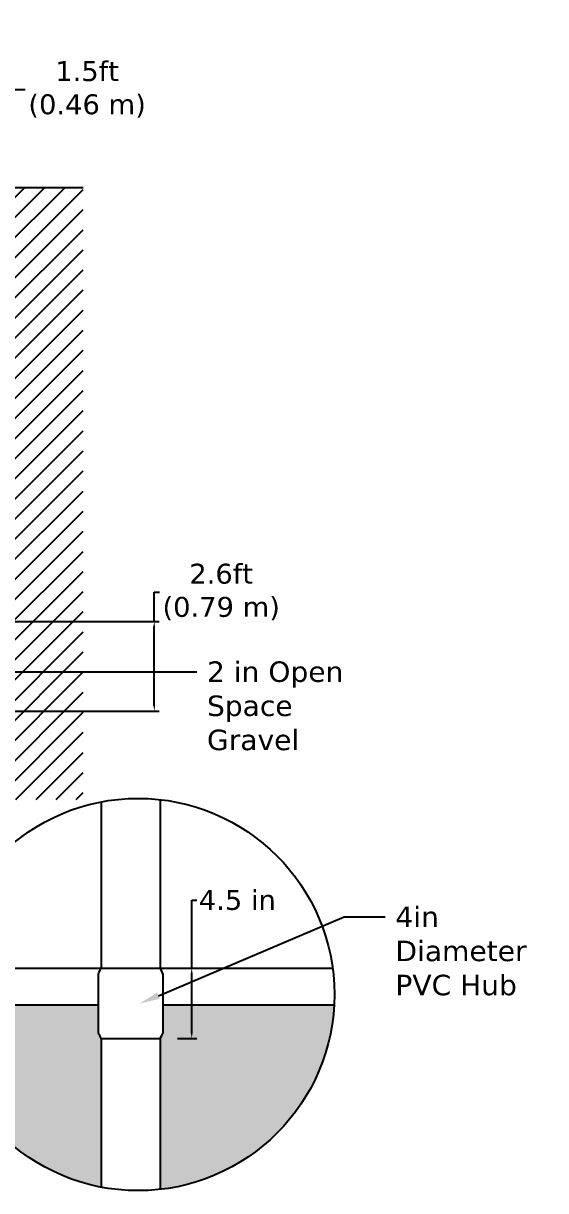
# Model space of a CAD drawing. Header units: feet. Extents: x 0 to 695, y -979 to -294.
# Drawn here: x 118.5 to 123.09, y -487.12 to -476.86 of the extents above; entities that cross this region are included whole.
import ezdxf
from ezdxf import colors
from ezdxf.entities.mleader import LeaderData, LeaderLine
from ezdxf.math import Vec2, Vec3

# ---------------------------------------------------------------- set-up
doc = ezdxf.new("R2010")
doc.units = ezdxf.units.FT
doc.header["$MEASUREMENT"] = 0
doc.header["$PDMODE"] = 35
doc.layers.add('ATM Mangroves', color=3, linetype='Continuous')
doc.styles.get("Standard").update_dxf_attribs({"font": 'verdana.ttf'})
doc.dimstyles.new('Meters', dxfattribs={"dimscale": 0.25, "dimtxt": 1, "dimasz": 0.18, "dimexe": 0.178, "dimexo": 0.0625, "dimgap": 0.09, "dimtad": 0, "dimtih": 1, "dimtoh": 1, "dimzin": 0, "dimdsep": 46, "dimtxsty": 'Standard', "dimcen": 0.09, "dimazin": 0, "dimtfac": 1, "dimtofl": 0, "dimtmove": 0, "dimatfit": 3, "dimfxl": 0.5, "dimfxlon": 1, "dimtolj": 1, "dimtzin": 0, "dimarcsym": 0})

# ---------------------------------------------------------------- blocks, each defined once
blk = doc.blocks.new('*D76')
at = {"layer": 'ATM Mangroves', "color": 0, "lineweight": -2, "transparency": 16777216}
for p, q in [((119.6465283911246, -482.1192550765647), (119.6465283911246, -481.8607435875886)), ((119.6465283911246, -481.8607435875886), (119.6915283911246, -481.8607435875886)), ((118.3209809989881, -482.1192550765647), (119.6910283911246, -482.1192550765647)), ((119.6465283911246, -482.8616550765647), (119.6465283911246, -482.1642550765647)), ((118.3209809989881, -482.9066550765647), (119.6910283911246, -482.9066550765647))]:
    blk.add_line(p, q, dxfattribs=at)
at = {"layer": 'ATM Mangroves', "color": 0, "transparency": 16777216}
for points in [[(119.6390283911247, -482.1642550765647), (119.6540283911246, -482.1642550765647), (119.6465283911246, -482.1192550765647)], [(119.6390283911247, -482.8616550765647), (119.6540283911246, -482.8616550765647), (119.6465283911246, -482.9066550765647)]]:
    blk.add_solid(points, dxfattribs=at)
at = {"layer": 'Defpoints', "color": 0, "transparency": 16777216}
for p in [(118.3053559989881, -482.1192550765647), (119.6465283911246, -482.1192550765647), (118.3053559989881, -482.9066550765647)]:
    blk.add_point(p, dxfattribs=at)
at = {"layer": 'ATM Mangroves', "color": 0, "transparency": 16777216, "insert": (120.2347385993179, -481.8607435875884), "char_height": 0.25, "attachment_point": 5}
blk.add_mtext('\\A1;{\\H0.7x;2.6ft\\P(0.79 m)}', dxfattribs=at)
blk = doc.blocks.new('*D77')
at = {"layer": 'ATM Mangroves', "color": 0, "lineweight": -2, "transparency": 16777216}
for p, q in [((117.5826293109745, -485.1661825745932), (117.4131293109745, -485.1661825745932)), ((117.4576293109745, -485.2111825745932), (117.4576293109745, -485.445811827548)), ((117.5826293109745, -485.490811827548), (117.4131293109745, -485.490811827548)), ((117.4576293109745, -485.490811827548), (117.4576293109745, -485.7632382952542)), ((117.4576293109745, -485.7632382952542), (117.4126293109745, -485.7632382952542))]:
    blk.add_line(p, q, dxfattribs=at)
at = {"layer": 'ATM Mangroves', "color": 0, "transparency": 16777216}
for points in [[(117.4501293109745, -485.2111825745932), (117.4651293109745, -485.2111825745932), (117.4576293109745, -485.1661825745932)], [(117.4501293109745, -485.445811827548), (117.4651293109745, -485.445811827548), (117.4576293109745, -485.490811827548)]]:
    blk.add_solid(points, dxfattribs=at)
at = {"layer": 'Defpoints', "color": 0, "transparency": 16777216}
for p in [(119.1797086256706, -485.1661825745932), (117.4576293109745, -485.490811827548), (119.1551015823201, -485.490811827548)]:
    blk.add_point(p, dxfattribs=at)
at = {"layer": 'ATM Mangroves', "color": 0, "transparency": 16777216, "insert": (117.1819862619481, -485.763238295254), "char_height": 0.25, "attachment_point": 5}
blk.add_mtext('\\A1;{\\H0.7x;2 in}', dxfattribs=at)
blk = doc.blocks.new('*D78')
at = {"layer": 'ATM Mangroves', "color": 0, "lineweight": -2, "transparency": 16777216}
for p, q in [((119.975720695781, -485.1661825745931), (119.975720695781, -484.5690741922378)), ((119.975720695781, -484.5690741922378), (120.020720695781, -484.5690741922378)), ((119.850720695781, -485.1661825745931), (120.020220695781, -485.1661825745931)), ((119.975720695781, -485.7410206035556), (119.975720695781, -485.2111825745931)), ((119.850720695781, -485.7860206035556), (120.020220695781, -485.7860206035556))]:
    blk.add_line(p, q, dxfattribs=at)
at = {"layer": 'ATM Mangroves', "color": 0, "transparency": 16777216}
for points in [[(119.968220695781, -485.2111825745931), (119.983220695781, -485.2111825745931), (119.975720695781, -485.1661825745931)], [(119.968220695781, -485.7410206035556), (119.983220695781, -485.7410206035556), (119.975720695781, -485.7860206035556)]]:
    blk.add_solid(points, dxfattribs=at)
at = {"layer": 'Defpoints', "color": 0, "transparency": 16777216}
for p in [(119.1797086256706, -485.1661825745931), (119.1797086256706, -485.7860206035556), (119.975720695781, -485.7860206035556)]:
    blk.add_point(p, dxfattribs=at)
at = {"layer": 'ATM Mangroves', "color": 0, "transparency": 16777216, "insert": (120.3765904069964, -484.5690741922377), "char_height": 0.25, "attachment_point": 5}
blk.add_mtext('\\A1;{\\H0.7x;4.5 in}', dxfattribs=at)
blk = doc.blocks.new('*D80')
at = {"layer": 'ATM Mangroves', "color": 0, "lineweight": -2, "transparency": 16777216}
for p, q in [((117.8481559989881, -477.566309075754), (117.8481559989881, -477.396809075754)), ((117.8931559989881, -477.441309075754), (118.2603559989881, -477.441309075754)), ((118.3053559989881, -477.566309075754), (118.3053559989881, -477.396809075754)), ((118.3053559989881, -477.441309075754), (118.5130742662816, -477.441309075754))]:
    blk.add_line(p, q, dxfattribs=at)
at = {"layer": 'ATM Mangroves', "color": 0, "transparency": 16777216}
for points in [[(117.8931559989881, -477.433809075754), (117.8931559989881, -477.448809075754), (117.8481559989881, -477.441309075754)], [(118.2603559989881, -477.433809075754), (118.2603559989881, -477.448809075754), (118.3053559989881, -477.441309075754)]]:
    blk.add_solid(points, dxfattribs=at)
at = {"layer": 'Defpoints', "color": 0, "transparency": 16777216}
for p in [(117.8481559989881, -477.441309075754), (118.3053559989881, -478.3066550765644), (117.8481559989881, -479.0204550765645)]:
    blk.add_point(p, dxfattribs=at)
at = {"layer": 'ATM Mangroves', "color": 0, "transparency": 16777216, "insert": (119.056284474475, -477.441309075754), "char_height": 0.25, "attachment_point": 5}
blk.add_mtext('\\A1;{\\H0.7x;1.5ft\\P(0.46 m)}', dxfattribs=at)

msp = doc.modelspace()

# ---------------------------------------------------------------- hatches: boundary and pattern name
at = {"layer": 'ATM Mangroves', "transparency": 33554687}
h = msp.add_hatch(dxfattribs=at)
h.set_pattern_fill('ANSI31')
h.set_pattern_definition([(45, (-40.111866510048, -89.4476728954113), (-0.08838834764831845, 0.08838834764831845), [])])
h.paths.add_polyline_path([(114.6053559989881, -478.3066550765644), (114.0038417400991, -478.3066550765644), (114.0038417400991, -483.6854476210605), (119.0229965159427, -483.6854476210605), (119.0229965159427, -478.3066550765644), (118.3053559989881, -478.3066550765644), (118.3053559989881, -482.9066550765644), (114.6053559989881, -482.9066550765644)])
h = msp.add_hatch(dxfattribs=at)
h.set_pattern_fill('GRAVEL', scale=0.39)
h.set_pattern_definition([(228.012787504, (-17.3413626697552, 0.3746992322677443), (-3.120000000000025, -3.510000000000002), [0.05246903999999999, -5.194444338358743]), (184.969740728, (-17.3764626697552, 0.335699232267757), (4.679999999999991, 0.3900000000000137), [0.09003852, -8.913810656879699]), (132.510447078, (-17.46616266975519, 0.3278992322677823), (3.900000000000046, -4.289999999999948), [0.06348732000000001, -6.285252712478883]), (267.273689006, (-17.6182626697552, 0.2303992322677573), (0.3900000000000095, 7.800000000000007), [0.08199281999999997, -8.117287636235305]), (292.833654178, (-17.6221626697552, 0.1484992322677385), (-1.949999999999996, 4.680000000000011), [0.08040044999999996, -7.959655519954435]), (357.273689006, (-17.5909626697552, 0.07439923226775136), (-7.800000000000007, 0.3900000000000099), [0.08199281999999997, -8.117287636235305]), (37.6942404667, (-17.5090626697552, 0.070499232267764), (-5.069999999999999, -3.89999999999999), [0.10843131, -10.73469093407724]), (72.2553283749, (-17.4232626697552, 0.1367992322677765), (2.730000000000011, 8.580000000000002), [0.10237032, -10.13466538375722]), (121.429565615, (-17.39206266975521, 0.2342992322677446), (-3.120000000000008, 5.069999999999995), [0.0822705, -8.14478851279431]), (175.236358309, (-17.43496266975519, 0.3044992322677444), (4.289999999999994, -0.3900000000000148), [0.09392448, -4.602297405728997]), (222.397437798, (-17.5285626697552, 0.312299232267776), (-4.679999999999986, -4.289999999999989), [0.12146472, -12.02501625187001]), (138.814074834, (-17.2321626697552, 0.2264992322677699), (-2.730000000000013, 2.34), [0.04145738999999998, -4.10429947696653]), (171.46923439, (-17.2633626697552, 0.2537992322677383), (5.069999999999999, -0.7799999999999981), [0.07887243000000001, -7.80838945230123]), (225, (-17.3413626697552, 0.2654992322677572), (-4.329869796038111e-17, -0.3899999999999739), [0.05515419, -0.496389099325509]), (203.198590514, (-17.3686626697552, 0.312299232267776), (1.949999999999996, 0.7799999999999904), [0.02970162, -2.940449891286921]), (291.801409486, (-17.39596266975519, 0.3005992322677571), (-0.3899999999998767, 1.17000000000004), [0.04200417, -2.058210104782455]), (30.96375653209999, (-17.3803626697552, 0.2615992322677698), (1.170000000000021, 0.779999999999992), [0.06822231000000001, -2.205848928989667]), (161.565051177, (-17.32186266975521, 0.2966992322677697), (0.7800000000000046, -0.3899999999999909), [0.04933148999999999, -1.183956797465675]), (16.389540334, (-17.6221626697552, 0.3005992322677571), (3.899999999999987, 1.170000000000017), [0.069108, -6.841709607201066]), (70.3461759419, (-17.5558626697552, 0.3200992322677507), (-1.560000000000476, -4.290000000001324), [0.05797778999999999, -5.73978902145441]), (293.198590514, (-17.32186266975521, 0.3746992322677443), (-0.7799999999999885, 1.949999999999997), [0.05940285000000001, -2.910748661286921]), (343.610459666, (-17.2984626697552, 0.3200992322677507), (-3.899999999999987, 1.170000000000017), [0.06910799999999996, -6.841709607200907]), (339.44395478, (-17.6221626697552, 0.05879923226774508), (-1.950000000000014, 0.7800000000000096), [0.06664319999999996, -3.265518260673824]), (294.775140569, (-17.5597626697552, 0.03539923226776409), (-1.950000000000002, 4.290000000000001), [0.05583942, -5.52811079467764]), (66.8014094864, (-17.3179626697552, -0.01530076773224209), (0.7799999999999927, 1.949999999999988), [0.05940285000000001, -2.910748661286921]), (17.3540246363, (-17.29456266975519, 0.03929923226775145), (-5.069999999999991, -1.559999999999985), [0.06537609, -6.472215209553601]), (69.44395478040002, (-17.5090626697552, -0.01530076773224209), (-0.7800000000000028, -1.949999999999982), [0.03332159999999998, -3.298839860673824]), (101.309932474, (-17.3413626697552, -0.01530076773224209), (-0.3899999999999859, 1.560000000000005), [0.0198861, -1.968731510301192]), (165.963756532, (-17.3452626697552, 0.00419923226775154), (1.169999999999984, -0.3900000000000005), [0.08040045, -1.527610743990903]), (186.009005957, (-17.4232626697552, 0.02369923226774517), (3.900000000000018, 0.3899999999999934), [0.0745095, -7.376430038071693]), (303.690067526, (-17.3803626697552, 0.2264992322677699), (-0.389999999999995, 0.7799999999999945), [0.05624657999999998, -1.34991841743096]), (353.157226587, (-17.3491626697552, 0.1796992322677511), (6.630000000000006, -0.7800000000000207), [0.09819966000000001, -9.721749423371037]), (60.9453959009, (-17.25166266975519, 0.1679992322677322), (-1.559999999999991, -2.729999999999991), [0.04015284, -3.97514291498493]), (90, (-17.2321626697552, 0.2030992322677321), (-0.39, 0.39), [0.0234, -0.3666]), (120.256437164, (-17.43106266975519, 0.03539923226776409), (1.560000000000004, -2.730000000000003), [0.05418036, -5.363872795885422]), (48.01278750420001, (-17.4583626697552, 0.08219923226778292), (3.12, 3.50999999999999), [0.10493808, -5.141975298358743]), (0, (-17.3881626697552, 0.1601992322677575), (0.39, 0.39), [0.1014, -0.2886]), (325.3048464690001, (-17.28676266975519, 0.1601992322677575), (3.900000000000054, -2.729999999999932), [0.06166445999999998, -6.104776977328378]), (254.054604099, (-17.2360626697552, 0.1250992322677575), (-0.3900000000000147, -1.560000000000002), [0.05678478000000001, -2.782458076819395]), (207.645975364, (-17.25166266975519, 0.070499232267764), (-7.409999999999981, -3.900000000000019), [0.09245535, -9.153094931081165]), (175.42607874, (-17.3335626697552, 0.02759923226773253), (-5.069999999999983, 0.3900000000000005), [0.09781161000000001, -9.68333862910787])])
h.paths.add_polyline_path([(119.1797086256705, -485.7860206035555, -0.0248235849279746), (119.15510158232, -485.7351644530615), (119.15510158232, -485.4908118275478), (117.7825823905728, -485.4908118275478, 0.3447895899668358), (119.1797086256705, -487.0930664386084)])
h.paths.add_polyline_path([(121.2270134836666, -485.4908118275478), (119.7233470168571, -485.4908118275479), (119.7233470168571, -485.7351644530608, -0.02482358492794862), (119.6987399735066, -485.7860206035547), (119.6987399735066, -487.113043236017, 0.3664574072746845)])
h.paths.add_polyline_path([(114.6053559989881, -482.8876050765645), (115.0125559989882, -482.8876050765645), (115.0125559989881, -482.1192550765645), (114.6053559989881, -482.1192550765645)])
h.paths.add_polyline_path([(115.1127883001656, -482.8876050765644), (116.4053559989881, -482.8876050765645), (116.4053559989881, -482.1192550765645), (115.1125559989881, -482.1192550765645)])
h.paths.add_polyline_path([(116.5055883001654, -482.8876050765644), (117.7981559989881, -482.8876050765643), (117.7981559989881, -482.1192550765645), (116.5053559989881, -482.1192550765645)])
h.paths.add_polyline_path([(117.8983883001655, -482.8876050765644), (118.3053559989881, -482.8876050765643), (118.3053559989881, -482.1192550765645), (117.8981559989881, -482.1192550765645)])

# ---------------------------------------------------------------- linework, layer by layer
at = {"layer": 'ATM Mangroves', "color": 7, "transparency": 33554687}
for p, q in [((119.0229965159427, -478.3066550765644), (118.3053559989881, -478.3066550765644)), ((119.1797086256705, -483.7056128282103), (119.1797086256705, -485.1661825745929)), ((119.6987399735066, -483.6856360308018), (119.6987399735066, -485.1661825745923)), ((117.795988018787, -485.166182574593), (119.1797086256705, -485.166182574593)), ((119.1797086256705, -485.166182574593), (119.6987399735066, -485.1661825745923)), ((119.6987399735069, -485.1661825745931), (121.2136078554524, -485.1661825745929)), ((117.7825823905728, -485.4908118275478), (119.15510158232, -485.4908118275478)), ((119.7233470168571, -485.4908118275479), (121.2270134836666, -485.4908118275478)), ((119.1797086256705, -485.7860206035555), (119.1797086256705, -487.0930664386084)), ((119.1797086256705, -485.7860206035555), (119.6987399735066, -485.7860206035548)), ((119.6987399735066, -485.7860206035548), (119.6987399735066, -487.113043236017))]:
    msp.add_line(p, q, dxfattribs=at)
for points in [[(119.1797086256705, -485.7860206035555, -0.02482358492797466), (119.15510158232, -485.7351644530615), (119.1551015823201, -485.2242136318586, -0.03519533313973993), (119.1797086256705, -485.166182574593)], [(119.6987399735066, -485.7860206035548, 0.02482358492797466), (119.7233470168571, -485.7351644530608), (119.723347016857, -485.2242136318579, 0.03519533313973993), (119.6987399735066, -485.1661825745923)]]:
    msp.add_lwpolyline(points, format="xyb", dxfattribs=at)
msp.add_circle((119.5047979371197, -485.3993396334094), 1.724643021343324, dxfattribs=at)

# ---------------------------------------------------------------- dimensions: what is measured, and where the dimension line sits
dim = msp.add_linear_dim(base=(117.8481559989881, -477.441309075754), p1=(118.3053559989881, -478.3066550765644), p2=(117.8481559989881, -479.0204550765645), text='{\\H0.7x;1.5ft\\P(<>)}', dimstyle='Meters', override={"dimpost": ' m'}, dxfattribs=at)
dim.commit()
dim.dimension.update_dxf_attribs({"geometry": '*D80', "text_midpoint": (119.056284474475, -477.441309075754), "dimtype": 160})
for base, p1, p2, text, override, picture, middle in [((119.6465283911246, -482.1192550765647), (118.3053559989881, -482.9066550765644), (118.3053559989881, -482.1192550765645), '{\\H0.7x;2.6ft\\P(<>)}', {"dimpost": ' m', "dimfxlon": 0}, '*D76', (120.2347385993179, -481.8607435875884)), ((119.975720695781, -485.7860206035556), (119.1797086256705, -485.1661825745929), (119.1797086256705, -485.7860206035554), '{\\H0.7x;4.5 in}', {"dimpost": ' m'}, '*D78', (120.3765904069964, -484.5690741922377)), ((117.4576293109745, -485.490811827548), (119.1797086256705, -485.166182574593), (119.15510158232, -485.4908118275478), '{\\H0.7x;2 in}', {"dimpost": ' m'}, '*D77', (117.1819862619481, -485.763238295254))]:
    dim = msp.add_linear_dim(base=base, p1=p1, p2=p2, angle=90, text=text, dimstyle='Meters', override=override, dxfattribs=at)
    dim.commit()
    dim.dimension.update_dxf_attribs({"geometry": picture, "text_midpoint": middle, "dimtype": 160})

# ---------------------------------------------------------------- leaders
ml = msp.add_multileader_mtext('Standard', dxfattribs=at)
ml.set_content('2 in Open Space Gravel', color=7)
ml.set_leader_properties()
ml.build(insert=Vec2(0, 0))
ml.multileader.update_dxf_attribs({"dogleg_length": 0.36, "arrow_head_size": 0.18})
ctx = ml.context
ctx.base_point, ctx.char_height, ctx.arrow_head_size, ctx.landing_gap_size, ctx.plane_origin = Vec3(120.0198447896625, -482.562228425734), 0.18, 0.18, 0.09, Vec3(118.2053300813012, -482.562228425734)
notes = []
notes.append((ctx, [(0, (1, 1, 0), (119.6598447896625, -482.562228425734), (1, 0), 0.36, [(0, [(118.2053300813012, -482.562228425734)], 0, [])])]))
ctx.mtext.insert, ctx.mtext.width, ctx.mtext.flow_direction = Vec3(120.1098447896626, -482.4703546849684), 1.384046978870352, 5
ml = msp.add_multileader_mtext('Standard', dxfattribs=at)
ml.set_content('4in Diameter PVC Hub', color=7)
ml.set_leader_properties()
ml.build(insert=Vec2(0, 0))
ml.multileader.update_dxf_attribs({"dogleg_length": 0.36, "arrow_head_size": 0.18})
ctx = ml.context
ctx.base_point, ctx.char_height, ctx.arrow_head_size, ctx.landing_gap_size, ctx.plane_origin = Vec3(121.6756615812053, -484.7176102625569), 0.18, 0.18, 0.09, Vec3(119.5169362869214, -485.4796890424593)
notes.append((ctx, [(0, (1, 1, 0), (121.3156615812053, -484.7176102625569), (1, 0), 0.36, [(0, [(119.5169362869214, -485.4796890424593)], 0, [])])]))
ctx.mtext.insert, ctx.mtext.width, ctx.mtext.flow_direction = Vec3(121.7656615812053, -484.6257365217913), 1.320301381081789, 5
for ctx, leaders in notes:
    for number, flags, end, landing, length, lines in leaders:
        leader = LeaderData()
        leader.index, (leader.has_last_leader_line, leader.has_dogleg_vector, leader.attachment_direction) = number, flags
        leader.last_leader_point, leader.dogleg_vector, leader.dogleg_length = Vec3(end), Vec3(landing), length
        for number, points, colour, breaks in lines:
            line = LeaderLine()
            line.index, line.vertices, line.color, line.breaks = number, Vec3.list(points), colors.encode_raw_color(colour), breaks
            leader.lines.append(line)
        ctx.leaders.append(leader)

doc.saveas('drawing.dxf')
